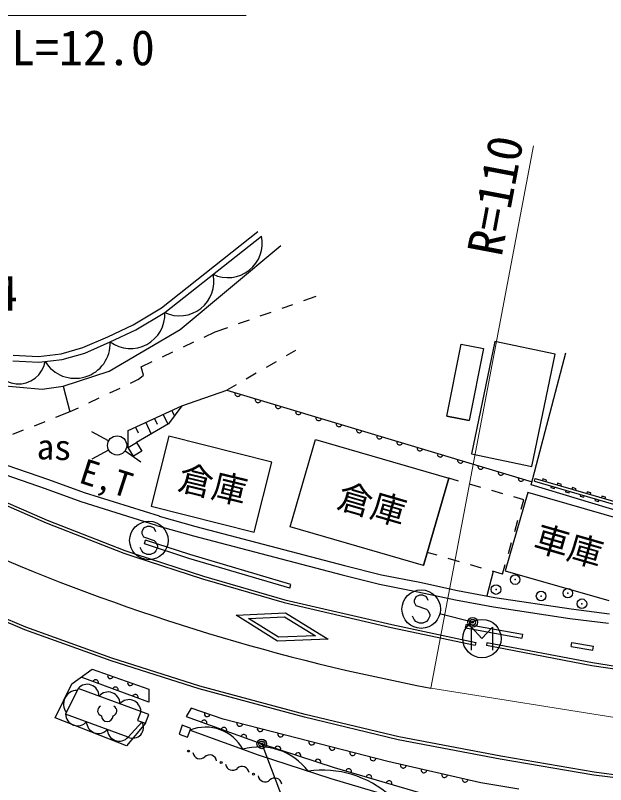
# Model space of a CAD drawing. Units: millimetres, scale not verified. Extents: x 40000 to 680000, y 20000 to 380000.
# Drawn here: x 499060 to 529790, y 257257 to 297291 of the extents above; entities that cross this region are included whole.
import ezdxf
from ezdxf.enums import TextEntityAlignment as Align

# ---------------------------------------------------------------- set-up
doc = ezdxf.new("R2010")
doc.units = ezdxf.units.MM
doc.header["$LTSCALE"] = 1000
doc.header["$PDMODE"] = 32
doc.header["$PDSIZE"] = 500
doc.linetypes.add('CHAIN', pattern=[18.5, 12, -1.5, 3.5, -1.5])
for name, color, linetype, lineweight in [('M-BGD', 7, 'Continuous', 25), ('M-BMK', 2, 'CHAIN', 13), ('M-BMK-SRVR', 3, 'Continuous', 25), ('M-STR-HTXT', 7, 'Continuous', 13), ('M-STR-STRC', 7, 'Continuous', 25)]:
    doc.layers.add(name, color=color, linetype=linetype, lineweight=lineweight)
doc.styles.add('ＭＳ ゴシック', font='')
doc.styles.get('ＭＳ ゴシック').set_extended_font_data('MS Gothic')

msp = doc.modelspace()

# ---------------------------------------------------------------- linework, layer by layer
at = {"layer": 'M-BGD'}
for p, q in [((506668, 282076), (511686, 286041)), ((506839, 281829), (511872, 285805)), ((507635, 280943), (512889, 285307)), ((514076, 282446), (514727, 282676)), ((512944, 282047), (513510, 282246)), ((505195, 281187), (506668, 282076)), ((511813, 281647), (512378, 281847)), ((505336, 280922), (506839, 281829)), ((510681, 281248), (511247, 281448)), ((503875, 280570), (505195, 281187)), ((509464, 280819), (510115, 281048)), ((503938, 278776), (507635, 280943)), ((503999, 280297), (505336, 280922)), ((508891, 280549), (509464, 280819)), ((502574, 279999), (503875, 280570)), ((502675, 279716), (503999, 280297)), ((507805, 280039), (508348, 280294)), ((524018, 280316), (522804, 274467)), ((527170, 279662), (524018, 280316)), ((501438, 279682), (502574, 279999)), ((513650, 279854), (513157, 279569)), ((498940, 279613), (500267, 279543)), ((500267, 279543), (501438, 279682)), ((501496, 279386), (502675, 279716)), ((506719, 279528), (507262, 279783)), ((525921, 272859), (527718, 279728)), ((525956, 273813), (527170, 279662)), ((498924, 279313), (500277, 279242)), ((500277, 279242), (501496, 279386)), ((505603, 279003), (506176, 279273)), ((512637, 279269), (512118, 278968)), ((501551, 277992), (503938, 278776)), ((505732, 278568), (505603, 279003)), ((511599, 278668), (511079, 278367)), ((505460, 278335), (505038, 278135)), ((505460, 278335), (505732, 278568)), ((497165, 278143), (500451, 277835)), ((500451, 277835), (501551, 277992)), ((501551, 277992), (501903, 276652)), ((504495, 277879), (503953, 277622)), ((510560, 278067), (510067, 277782)), ((507728, 276971), (510067, 277782)), ((510067, 277782), (525964, 273023)), ((503411, 277366), (502868, 277109)), ((501903, 276652), (501149, 276356)), ((502326, 276852), (501903, 276652)), ((504940, 275685), (507728, 276971)), ((507728, 276971), (507026, 276030)), ((507210, 276732), (507329, 276476)), ((506302, 276313), (506441, 276013)), ((506756, 276523), (506993, 276010)), ((521529, 276431), (522693, 276199)), ((500590, 276137), (500031, 275918)), ((505322, 275861), (505460, 275561)), ((507026, 276030), (505374, 275062)), ((505848, 276104), (506125, 275503)), ((499473, 275700), (498914, 275481)), ((503915, 275145), (503033, 275616)), ((504939, 274810), (504940, 275685)), ((504939, 274810), (505374, 275062)), ((505374, 275062), (505640, 274603)), ((507054, 275392), (506138, 271751)), ((512412, 274044), (507054, 275392)), ((500803, 273122), (495437, 274964)), ((503917, 274671), (503038, 274195)), ((505206, 274351), (504939, 274810)), ((500636, 272651), (495248, 274500)), ((504769, 274627), (505594, 274062)), ((505640, 274603), (505206, 274351)), ((522804, 274467), (525956, 273813)), ((511496, 270403), (512412, 274044)), ((502651, 272446), (500803, 273122)), ((520305, 268661), (521622, 273199)), ((522134, 273053), (521622, 273199)), ((526087, 273051), (526130, 273195)), ((526087, 273051), (545954, 267252)), ((526130, 273195), (545988, 267398)), ((526524, 273164), (526501, 273087)), ((526716, 273108), (526524, 273164)), ((526693, 273031), (526716, 273108)), ((496750, 272749), (500719, 271025)), ((502491, 271972), (500636, 272651)), ((523288, 272724), (522711, 272889)), ((531726, 271097), (525921, 272859)), ((526951, 272799), (526929, 272722)), ((526929, 272722), (527121, 272666)), ((527121, 272666), (527143, 272743)), ((527292, 272939), (527269, 272863)), ((527484, 272883), (527292, 272939)), ((527461, 272807), (527484, 272883)), ((528060, 272715), (528037, 272638)), ((528252, 272659), (528060, 272715)), ((528229, 272582), (528252, 272659)), ((496687, 272612), (500662, 270886)), ((506559, 271223), (502651, 272446)), ((524442, 272395), (523865, 272560)), ((525737, 272458), (524564, 268388)), ((525530, 272085), (525019, 272231)), ((531126, 270906), (525737, 272458)), ((527719, 272575), (527697, 272498)), ((527697, 272498), (527889, 272442)), ((527889, 272442), (527911, 272519)), ((528487, 272351), (528465, 272274)), ((528465, 272274), (528657, 272218)), ((528657, 272218), (528679, 272295)), ((528827, 272491), (528805, 272414)), ((529019, 272435), (528827, 272491)), ((528997, 272358), (529019, 272435)), ((529595, 272267), (529573, 272190)), ((529787, 272211), (529595, 272267)), ((506410, 270746), (502491, 271972)), ((525389, 271589), (525530, 272085)), ((529255, 272127), (529233, 272050)), ((529233, 272050), (529425, 271994)), ((529425, 271994), (529447, 272071)), ((529765, 272134), (529787, 272211)), ((506138, 271751), (511496, 270403)), ((506545, 271227), (508459, 270689)), ((500662, 270886), (504710, 269300)), ((500719, 271025), (504761, 269441)), ((506410, 270746), (508328, 270206)), ((508459, 270689), (516196, 268662)), ((525059, 270436), (525224, 271013)), ((505779, 269781), (505841, 269971)), ((508150, 269225), (505841, 269971)), ((508328, 270206), (516071, 268177)), ((524729, 269282), (524894, 269859)), ((504761, 269441), (505324, 269251)), ((508091, 269033), (505779, 269781)), ((504710, 269300), (505277, 269109)), ((505277, 269109), (508805, 267967)), ((505324, 269251), (508849, 268111)), ((513348, 267484), (508091, 269033)), ((513404, 267676), (508150, 269225)), ((521022, 269192), (520503, 269342)), ((516196, 268662), (518129, 268178)), ((522175, 268859), (521598, 269025)), ((523328, 268526), (522751, 268692)), ((524423, 268210), (524565, 268705)), ((523928, 268353), (523598, 267082)), ((524423, 268210), (523904, 268359)), ((524564, 268388), (529953, 266836)), ((508805, 267967), (513054, 266737)), ((508849, 268111), (513092, 266882)), ((516071, 268177), (518020, 267689)), ((518129, 268178), (520114, 267789)), ((513348, 267484), (513404, 267676)), ((518020, 267689), (520013, 267299)), ((520114, 267789), (522077, 267359)), ((520013, 267299), (521979, 266868)), ((522077, 267359), (524030, 267003)), ((499545, 265318), (495842, 266874)), ((499600, 265458), (495903, 267011)), ((513054, 266737), (518624, 265436)), ((513092, 266882), (518657, 265582)), ((521979, 266868), (523947, 266510)), ((524030, 267003), (527994, 266402)), ((523947, 266510), (527926, 265907)), ((527994, 266402), (529992, 266154)), ((510550, 266078), (513117, 266190)), ((512709, 264722), (510550, 266078)), ((511199, 265906), (513065, 265988)), ((512762, 264925), (511199, 265906)), ((513065, 265988), (514677, 265005)), ((513117, 266190), (515344, 264833)), ((527926, 265907), (529934, 265657)), ((504087, 263842), (499600, 265458)), ((518624, 265436), (522994, 264515)), ((518657, 265582), (523025, 264661)), ((522502, 265418), (522538, 265614)), ((522538, 265614), (525458, 265083)), ((522800, 264259), (522800, 265459)), ((522800, 265459), (523350, 264859)), ((523350, 264859), (523900, 265459)), ((523900, 265459), (523900, 264259)), ((504039, 263700), (499545, 265318)), ((522502, 265418), (525424, 264886)), ((525458, 265083), (525424, 264886)), ((515344, 264833), (512709, 264722)), ((514677, 265005), (512762, 264925)), ((523025, 264661), (522994, 264515)), ((523609, 264641), (523580, 264494)), ((529102, 263587), (523609, 264641)), ((527996, 264448), (528029, 264645)), ((528029, 264645), (529163, 264456)), ((529077, 263439), (523580, 264494)), ((527996, 264448), (529131, 264259)), ((529131, 264259), (529163, 264456)), ((508667, 262384), (504087, 263842)), ((508625, 262240), (504039, 263700)), ((532524, 262919), (529077, 263439)), ((532543, 263068), (529102, 263587)), ((502000, 262506), (503058, 263258)), ((503058, 263258), (506004, 262228)), ((506001, 261542), (502481, 262848)), ((502330, 262264), (501674, 260931)), ((505593, 261066), (502330, 262264)), ((506004, 262228), (506001, 261542)), ((514116, 260768), (508625, 262240)), ((514153, 260913), (508667, 262384)), ((505593, 261066), (505421, 260599)), ((506008, 260914), (505593, 261066)), ((508215, 261231), (507952, 260801)), ((509881, 260672), (508215, 261231)), ((504936, 259733), (501674, 260931)), ((505837, 260447), (506008, 260914)), ((507952, 260801), (511889, 259376)), ((513727, 259671), (509881, 260672)), ((518988, 259591), (514116, 260768)), ((519020, 259737), (514153, 260913)), ((504936, 259733), (505650, 260515)), ((505421, 260599), (505837, 260447)), ((507746, 260344), (507583, 259891)), ((508189, 260184), (507746, 260344)), ((507583, 259891), (508025, 259731)), ((508025, 259731), (508189, 260184)), ((508155, 260089), (511694, 258808)), ((518444, 258453), (513727, 259671)), ((524305, 258582), (518988, 259591)), ((524331, 258730), (519020, 259737)), ((511889, 259376), (515653, 258155)), ((511694, 258808), (515475, 257582)), ((529193, 257903), (524331, 258730)), ((523297, 257353), (518444, 258453)), ((529171, 257755), (524305, 258582)), ((515653, 258155), (520325, 256774)), ((534425, 257216), (529193, 257903)), ((515475, 257582), (520181, 256191)), ((534410, 257066), (529171, 257755)), ((525267, 257019), (523297, 257353))]:
    msp.add_line(p, q, dxfattribs=at)
for points in [[(522693, 276199), (521529, 276431), (522277, 280181), (523440, 279949)], [(521622, 273199), (520305, 268661), (513366, 270675), (514683, 275213)]]:
    msp.add_lwpolyline(points, close=True, dxfattribs=at)
msp.add_lwpolyline([(505837, 260447), (504844, 259274), (501124, 260729), (502000, 262506)], dxfattribs=at)
for centre, radius in [((504356, 274910), 500), ((523350, 264859), 1000), ((522865, 265704), 250), ((522865, 265704), 150), ((522865, 265704), 50), ((511889, 259376), 250), ((511889, 259376), 150), ((511889, 259376), 50), ((508072, 259005), 50), ((509768, 258403), 50), ((511464, 257801), 50)]:
    msp.add_circle(centre, radius, dxfattribs=at)
for centre, radius, start, end in [((510127, 285428), 1786, 244.4157, 12.2066), ((507610, 283440), 1786, 244.4157, 12.2066), ((505055, 281737), 1786, 233.7458, 2.9435), ((502174, 280228), 1827, 211.2165, 2.1452), ((499230, 279511), 1400, 179.0867, 350.5887), ((510639, 277611), 150, 163.3365, 343.3365), ((511693, 277295), 150, 163.3365, 343.3365), ((512747, 276980), 150, 163.3365, 343.3365), ((513800, 276664), 150, 163.3365, 343.3365), ((514854, 276349), 150, 163.3365, 343.3365), ((515908, 276033), 150, 163.3365, 343.3365), ((516962, 275718), 150, 163.3365, 343.3365), ((518016, 275403), 150, 163.3365, 343.3365), ((519069, 275087), 150, 163.3365, 343.3365), ((520123, 274772), 150, 163.3365, 343.3365), ((521177, 274456), 150, 163.3365, 343.3365), ((522231, 274141), 150, 163.3365, 343.3365), ((523285, 273825), 150, 163.3365, 343.3365), ((524338, 273510), 150, 163.3365, 343.3365), ((525392, 273195), 150, 163.3365, 343.3365), ((503239, 262567), 150, 339.6389, 159.6389), ((504012, 262925), 150, 160.7333, 340.7333), ((502798, 261859), 619, 0.5837, 139.0899), ((504270, 262184), 150, 339.6389, 159.6389), ((505050, 262562), 150, 160.7333, 340.7333), ((502272, 261450), 708, 89.58, 218.0095), ((503886, 261459), 619, 0.5837, 139.0899), ((505301, 261802), 150, 339.6389, 159.6389), ((504973, 261060), 619, 0.5837, 139.0899), ((503611, 261094), 268, 116.087, 255.3342), ((504075, 261094), 268, 284.6658, 63.913), ((502293, 260937), 619, 180.5837, 319.0899), ((503843, 260835), 300, 180, 360), ((509048, 260952), 150, 161.4704, 341.4704), ((503381, 260538), 619, 180.5837, 319.0899), ((505182, 260225), 550, 243.4773, 31.7676), ((508973, 258063), 2184, 28.2257, 111.9844), ((508886, 260462), 150, 340.1051, 160.1051), ((509920, 260088), 150, 340.1051, 160.1051), ((510740, 260449), 150, 165.4004, 345.4004), ((504468, 260139), 619, 180.5837, 319.0899), ((510954, 259714), 150, 340.1051, 160.1051), ((511804, 260172), 150, 165.4004, 345.4004), ((512869, 259894), 150, 165.4004, 345.4004), ((514488, 259474), 150, 165.5242, 345.5242), ((511769, 256039), 3179, 37.2362, 105.9193), ((512724, 259105), 150, 342.0331, 162.0331), ((515553, 259199), 150, 165.5242, 345.5242), ((508668, 258967), 364, 187.2371, 313.6671), ((509171, 258441), 364, 7.2371, 133.6671), ((513771, 258765), 150, 342.0331, 162.0331), ((516618, 258924), 150, 165.5242, 345.5242), ((517683, 258649), 150, 165.5242, 345.5242), ((510365, 258365), 364, 187.2371, 313.6671), ((514817, 258426), 150, 342.0331, 162.0331), ((519261, 258268), 150, 167.2266, 347.2266), ((510867, 257838), 364, 7.2371, 133.6671), ((515025, 252623), 5389, 48.5128, 97.7248), ((516407, 257932), 150, 343.5311, 163.5311), ((520334, 258025), 150, 167.2266, 347.2266), ((512061, 257763), 364, 187.2371, 313.6671), ((512564, 257236), 364, 7.2371, 133.6671), ((517462, 257620), 150, 343.5311, 163.5311), ((518516, 257309), 150, 343.5311, 163.5311), ((521406, 257781), 150, 167.2266, 347.2266), ((522479, 257538), 150, 167.2266, 347.2266)]:
    msp.add_arc(centre, radius, start, end, dxfattribs=at)
for p in [(525080, 267928), (524085, 267410), (527821, 267220), (526430, 267072), (528556, 266671)]:
    msp.add_point(p, dxfattribs=at)
at = {"layer": 'M-BMK'}
msp.add_line((520697, 262282), (535689, 259873), dxfattribs=at)
at = {"layer": 'M-STR-HTXT'}
msp.add_line((520697, 262282), (526031, 290509), dxfattribs=at)
msp.add_lwpolyline([(483531, 280724), (495734, 297291), (511067, 297291)], dxfattribs=at)
at = {"layer": 'M-STR-STRC'}
for p, q in [((505919, 270691), (505737, 270600)), ((506101, 270691), (505919, 270691)), ((506283, 270600), (506101, 270691)), ((505737, 270600), (505646, 270418)), ((505646, 270418), (505646, 270327)), ((505646, 270327), (505737, 270145)), ((506374, 270418), (506283, 270600)), ((505737, 270145), (506283, 269964)), ((506283, 269964), (506374, 269873)), ((506374, 269873), (506465, 269691)), ((505646, 269418), (505556, 269600)), ((506465, 269600), (506374, 269418)), ((506465, 269691), (506465, 269600)), ((505737, 269327), (505646, 269418)), ((505919, 269236), (505737, 269327)), ((506101, 269236), (505919, 269236)), ((506283, 269327), (506101, 269236)), ((506374, 269418), (506283, 269327)), ((519916, 267026), (519825, 266844)), ((520097, 267117), (519916, 267026)), ((520279, 267117), (520097, 267117)), ((520461, 267026), (520279, 267117)), ((520552, 266844), (520461, 267026)), ((519825, 266844), (519825, 266753)), ((519825, 266753), (519916, 266572)), ((519916, 266572), (520461, 266390)), ((520461, 266390), (520552, 266299)), ((520552, 266299), (520643, 266117)), ((519825, 265844), (519734, 266026)), ((519916, 265753), (519825, 265844)), ((520552, 265844), (520461, 265753)), ((520643, 266026), (520552, 265844)), ((520643, 266117), (520643, 266026)), ((522865, 265704), (521142, 266141)), ((520097, 265662), (519916, 265753)), ((520279, 265662), (520097, 265662)), ((520461, 265753), (520279, 265662)), ((511889, 259376), (513212, 255900))]:
    msp.add_line(p, q, dxfattribs=at)
for centre in [(506010, 269964), (520188, 266390)]:
    msp.add_circle(centre, 1000, dxfattribs=at)
msp.add_arc((541122, 370369), 110000, 234.46479, 259.29917, dxfattribs=at)

# ---------------------------------------------------------------- texts
at = {"layer": 'M-BGD', "style": 'ＭＳ ゴシック'}
for s, rotation, p in [('as', 357.901, (500148, 273805)), ('E,T', 342.056, (502190, 272615)), ('倉庫', 346.444, (507346, 272264)), ('倉庫', 343.813, (515608, 271333)), ('車庫', 343.93, (525849, 269153))]:
    msp.add_text(s, height=1320, rotation=rotation, dxfattribs=at).set_placement(p, align=Align.BOTTOM_LEFT)
at = {"layer": 'M-BMK-SRVR', "style": 'ＭＳ ゴシック'}
msp.add_text('22-9-0-4', height=1833, dxfattribs=at).set_placement((489213, 281372), align=Align.BOTTOM_LEFT)
at = {"layer": 'M-STR-HTXT', "style": 'ＭＳ ゴシック'}
msp.add_text('L=12.0', height=1833, dxfattribs=at).set_placement((498840, 294145), align=Align.BOTTOM_LEFT)
msp.add_text('R=110', height=1833, rotation=79.299, dxfattribs=at).set_placement((524911, 284583), align=Align.BOTTOM_LEFT)

doc.saveas('drawing.dxf')
